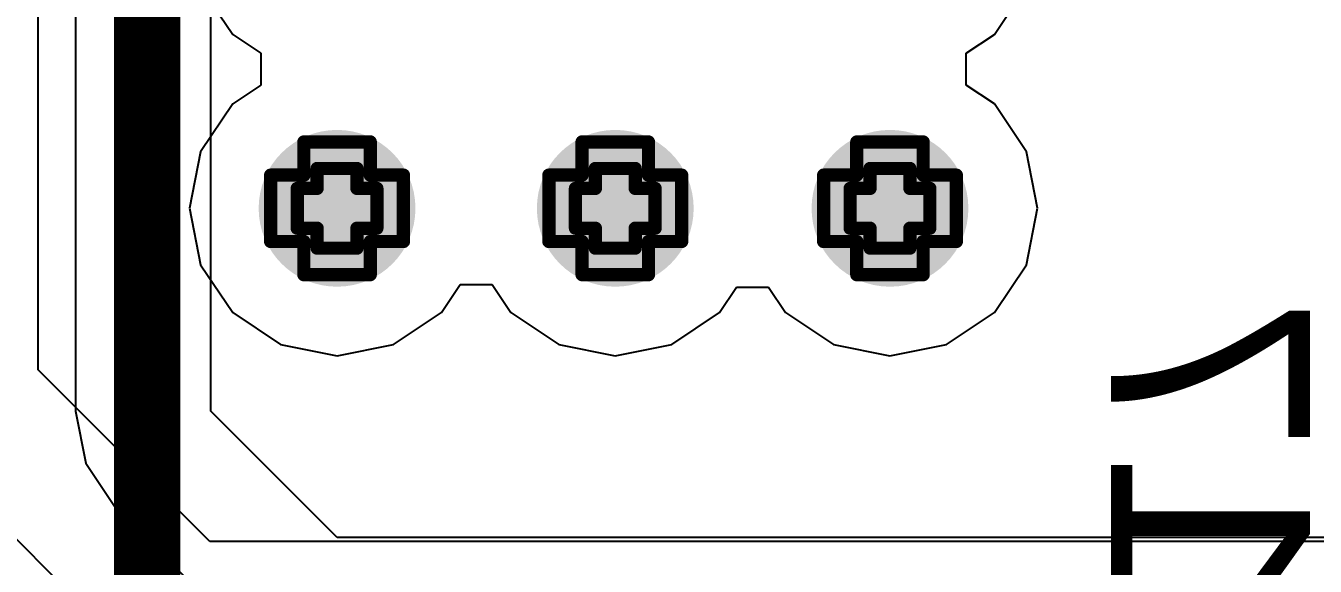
# Model space of a CAD drawing. Header units: inches. Extents: x 0 to 198, y 0 to 199.
# Drawn here: x 0.4381 to 0.6323, y 1.1763 to 1.2577 of the extents above; entities that cross this region are included whole.
import ezdxf

# ---------------------------------------------------------------- set-up
doc = ezdxf.new("R2010")
doc.units = ezdxf.units.IN
doc.header["$MEASUREMENT"] = 0
for name, color, linetype in [('Bottom Layer', 5, 'Continuous'), ('Bottom Overlay', 54, 'Continuous'), ('Drill Drawing', 1, 'Continuous'), ('Layer 1', 16, 'Continuous'), ('Layer 2', 76, 'Continuous'), ('Top Layer', 1, 'Continuous'), ('Top Overlay', 2, 'Continuous'), ('Via Holes', 16, 'Continuous')]:
    doc.layers.add(name, color=color, linetype=linetype)
doc.styles.add('Arial', font='', dxfattribs={"height": 0.2})
doc.styles.get('Arial').set_extended_font_data('Arial')

# ---------------------------------------------------------------- blocks, each defined once
blk = doc.blocks.new('BH_18650_B1BA002_19')
at = {"layer": 'Top Overlay'}
blk.add_lwpolyline([(-0.56498, -1.5175, 0.01, 0.01, 0), (-0.56498, 1.5175, 0.01, 0.01, 0)], format="xyseb", dxfattribs=at)

msp = doc.modelspace()

# ---------------------------------------------------------------- hatches: boundary and pattern name
at = {"layer": 'Bottom Layer'}
h = msp.add_hatch(color=5, dxfattribs=at)
edge = h.paths.add_edge_path()
edge.add_arc((0.485, 1.23018), 0.01181, 0, 360)
h = msp.add_hatch(color=5, dxfattribs=at)
edge = h.paths.add_edge_path()
edge.add_arc((0.52691, 1.23018), 0.01181, 0, 360)
h = msp.add_hatch(color=5, dxfattribs=at)
edge = h.paths.add_edge_path()
edge.add_arc((0.56829, 1.23018), 0.01181, 0, 360)
at = {"layer": 'Layer 1'}
h = msp.add_hatch(color=16, dxfattribs=at)
edge = h.paths.add_edge_path()
edge.add_arc((0.485, 1.23018), 0.01181, 0, 360)
h = msp.add_hatch(color=16, dxfattribs=at)
edge = h.paths.add_edge_path()
edge.add_arc((0.52691, 1.23018), 0.01181, 0, 360)
h = msp.add_hatch(color=16, dxfattribs=at)
edge = h.paths.add_edge_path()
edge.add_arc((0.56829, 1.23018), 0.01181, 0, 360)
at = {"layer": 'Layer 2'}
h = msp.add_hatch(color=76, dxfattribs=at)
edge = h.paths.add_edge_path()
edge.add_arc((0.485, 1.23018), 0.01181, 0, 360)
h = msp.add_hatch(color=76, dxfattribs=at)
edge = h.paths.add_edge_path()
edge.add_arc((0.52691, 1.23018), 0.01181, 0, 360)
h = msp.add_hatch(color=76, dxfattribs=at)
edge = h.paths.add_edge_path()
edge.add_arc((0.56829, 1.23018), 0.01181, 0, 360)
at = {"layer": 'Top Layer'}
h = msp.add_hatch(color=1, dxfattribs=at)
edge = h.paths.add_edge_path()
edge.add_arc((0.485, 1.23018), 0.01181, 0, 360)
h = msp.add_hatch(color=1, dxfattribs=at)
edge = h.paths.add_edge_path()
edge.add_arc((0.52691, 1.23018), 0.01181, 0, 360)
h = msp.add_hatch(color=1, dxfattribs=at)
edge = h.paths.add_edge_path()
edge.add_arc((0.56829, 1.23018), 0.01181, 0, 360)
at = {"layer": 'Via Holes'}
h = msp.add_hatch(color=7, dxfattribs=at)
edge = h.paths.add_edge_path()
edge.add_arc((0.485, 1.23018), 0.00591, 0, 360)
h = msp.add_hatch(color=7, dxfattribs=at)
edge = h.paths.add_edge_path()
edge.add_arc((0.52691, 1.23018), 0.00591, 0, 360)
h = msp.add_hatch(color=7, dxfattribs=at)
edge = h.paths.add_edge_path()
edge.add_arc((0.56829, 1.23018), 0.00591, 0, 360)

# ---------------------------------------------------------------- linework, layer by layer
at = {"layer": 'Bottom Layer'}
for p, q in [((0.466, 1.1996), (0.466, 1.36042)), ((0.44561, 1.34182), (0.44561, 1.1996)), ((0.44561, 1.1996), (0.44561, 1.1996)), ((0.44561, 1.1996), (0.44716, 1.1918)), ((0.485, 1.1806), (0.466, 1.1996)), ((0.44716, 1.1918), (0.45158, 1.18518)), ((0.45158, 1.18518), (0.47058, 1.16618)), ((0.76691, 1.1806), (0.485, 1.1806))]:
    msp.add_line(p, q, dxfattribs=at)
at = {"layer": 'Drill Drawing'}
for points in [[(0.48, 1.23518, 0.002, 0.002, 0), (0.48, 1.24018, 0.002, 0.002, 0)], [(0.48, 1.24018, 0.002, 0.002, 0), (0.49, 1.24018, 0.002, 0.002, 0)], [(0.49, 1.23518, 0.002, 0.002, 0), (0.49, 1.24018, 0.002, 0.002, 0)], [(0.52191, 1.23518, 0.002, 0.002, 0), (0.52191, 1.24018, 0.002, 0.002, 0)], [(0.52191, 1.24018, 0.002, 0.002, 0), (0.53191, 1.24018, 0.002, 0.002, 0)], [(0.53191, 1.23518, 0.002, 0.002, 0), (0.53191, 1.24018, 0.002, 0.002, 0)], [(0.56329, 1.23518, 0.002, 0.002, 0), (0.56329, 1.24018, 0.002, 0.002, 0)], [(0.56329, 1.24018, 0.002, 0.002, 0), (0.57329, 1.24018, 0.002, 0.002, 0)], [(0.57329, 1.23518, 0.002, 0.002, 0), (0.57329, 1.24018, 0.002, 0.002, 0)], [(0.475, 1.22518, 0.002, 0.002, 0), (0.475, 1.23518, 0.002, 0.002, 0)], [(0.475, 1.23518, 0.002, 0.002, 0), (0.48, 1.23518, 0.002, 0.002, 0)], [(0.482, 1.23318, 0.002, 0.002, 0), (0.482, 1.23618, 0.002, 0.002, 0)], [(0.482, 1.23618, 0.002, 0.002, 0), (0.488, 1.23618, 0.002, 0.002, 0)], [(0.488, 1.23318, 0.002, 0.002, 0), (0.488, 1.23618, 0.002, 0.002, 0)], [(0.49, 1.23518, 0.002, 0.002, 0), (0.495, 1.23518, 0.002, 0.002, 0)], [(0.495, 1.22518, 0.002, 0.002, 0), (0.495, 1.23518, 0.002, 0.002, 0)], [(0.51691, 1.22518, 0.002, 0.002, 0), (0.51691, 1.23518, 0.002, 0.002, 0)], [(0.51691, 1.23518, 0.002, 0.002, 0), (0.52191, 1.23518, 0.002, 0.002, 0)], [(0.52391, 1.23318, 0.002, 0.002, 0), (0.52391, 1.23618, 0.002, 0.002, 0)], [(0.52391, 1.23618, 0.002, 0.002, 0), (0.52991, 1.23618, 0.002, 0.002, 0)], [(0.52991, 1.23318, 0.002, 0.002, 0), (0.52991, 1.23618, 0.002, 0.002, 0)], [(0.53191, 1.23518, 0.002, 0.002, 0), (0.53691, 1.23518, 0.002, 0.002, 0)], [(0.53691, 1.22518, 0.002, 0.002, 0), (0.53691, 1.23518, 0.002, 0.002, 0)], [(0.55829, 1.22518, 0.002, 0.002, 0), (0.55829, 1.23518, 0.002, 0.002, 0)], [(0.55829, 1.23518, 0.002, 0.002, 0), (0.56329, 1.23518, 0.002, 0.002, 0)], [(0.56529, 1.23318, 0.002, 0.002, 0), (0.56529, 1.23618, 0.002, 0.002, 0)], [(0.56529, 1.23618, 0.002, 0.002, 0), (0.57129, 1.23618, 0.002, 0.002, 0)], [(0.57129, 1.23318, 0.002, 0.002, 0), (0.57129, 1.23618, 0.002, 0.002, 0)], [(0.57329, 1.23518, 0.002, 0.002, 0), (0.57829, 1.23518, 0.002, 0.002, 0)], [(0.57829, 1.22518, 0.002, 0.002, 0), (0.57829, 1.23518, 0.002, 0.002, 0)], [(0.479, 1.22718, 0.002, 0.002, 0), (0.479, 1.23318, 0.002, 0.002, 0)], [(0.479, 1.23318, 0.002, 0.002, 0), (0.482, 1.23318, 0.002, 0.002, 0)], [(0.488, 1.23318, 0.002, 0.002, 0), (0.491, 1.23318, 0.002, 0.002, 0)], [(0.491, 1.22718, 0.002, 0.002, 0), (0.491, 1.23318, 0.002, 0.002, 0)], [(0.52091, 1.22718, 0.002, 0.002, 0), (0.52091, 1.23318, 0.002, 0.002, 0)], [(0.52091, 1.23318, 0.002, 0.002, 0), (0.52391, 1.23318, 0.002, 0.002, 0)], [(0.52991, 1.23318, 0.002, 0.002, 0), (0.53291, 1.23318, 0.002, 0.002, 0)], [(0.53291, 1.22718, 0.002, 0.002, 0), (0.53291, 1.23318, 0.002, 0.002, 0)], [(0.56229, 1.22718, 0.002, 0.002, 0), (0.56229, 1.23318, 0.002, 0.002, 0)], [(0.56229, 1.23318, 0.002, 0.002, 0), (0.56529, 1.23318, 0.002, 0.002, 0)], [(0.57129, 1.23318, 0.002, 0.002, 0), (0.57429, 1.23318, 0.002, 0.002, 0)], [(0.57429, 1.22718, 0.002, 0.002, 0), (0.57429, 1.23318, 0.002, 0.002, 0)], [(0.479, 1.22718, 0.002, 0.002, 0), (0.482, 1.22718, 0.002, 0.002, 0)], [(0.482, 1.22418, 0.002, 0.002, 0), (0.482, 1.22718, 0.002, 0.002, 0)], [(0.488, 1.22718, 0.002, 0.002, 0), (0.491, 1.22718, 0.002, 0.002, 0)], [(0.488, 1.22418, 0.002, 0.002, 0), (0.488, 1.22718, 0.002, 0.002, 0)], [(0.52091, 1.22718, 0.002, 0.002, 0), (0.52391, 1.22718, 0.002, 0.002, 0)], [(0.52391, 1.22418, 0.002, 0.002, 0), (0.52391, 1.22718, 0.002, 0.002, 0)], [(0.52991, 1.22718, 0.002, 0.002, 0), (0.53291, 1.22718, 0.002, 0.002, 0)], [(0.52991, 1.22418, 0.002, 0.002, 0), (0.52991, 1.22718, 0.002, 0.002, 0)], [(0.56229, 1.22718, 0.002, 0.002, 0), (0.56529, 1.22718, 0.002, 0.002, 0)], [(0.56529, 1.22418, 0.002, 0.002, 0), (0.56529, 1.22718, 0.002, 0.002, 0)], [(0.57129, 1.22718, 0.002, 0.002, 0), (0.57429, 1.22718, 0.002, 0.002, 0)], [(0.57129, 1.22418, 0.002, 0.002, 0), (0.57129, 1.22718, 0.002, 0.002, 0)], [(0.475, 1.22518, 0.002, 0.002, 0), (0.48, 1.22518, 0.002, 0.002, 0)], [(0.48, 1.22018, 0.002, 0.002, 0), (0.48, 1.22518, 0.002, 0.002, 0)], [(0.49, 1.22518, 0.002, 0.002, 0), (0.495, 1.22518, 0.002, 0.002, 0)], [(0.49, 1.22018, 0.002, 0.002, 0), (0.49, 1.22518, 0.002, 0.002, 0)], [(0.51691, 1.22518, 0.002, 0.002, 0), (0.52191, 1.22518, 0.002, 0.002, 0)], [(0.52191, 1.22018, 0.002, 0.002, 0), (0.52191, 1.22518, 0.002, 0.002, 0)], [(0.53191, 1.22518, 0.002, 0.002, 0), (0.53691, 1.22518, 0.002, 0.002, 0)], [(0.53191, 1.22018, 0.002, 0.002, 0), (0.53191, 1.22518, 0.002, 0.002, 0)], [(0.55829, 1.22518, 0.002, 0.002, 0), (0.56329, 1.22518, 0.002, 0.002, 0)], [(0.56329, 1.22018, 0.002, 0.002, 0), (0.56329, 1.22518, 0.002, 0.002, 0)], [(0.57329, 1.22518, 0.002, 0.002, 0), (0.57829, 1.22518, 0.002, 0.002, 0)], [(0.57329, 1.22018, 0.002, 0.002, 0), (0.57329, 1.22518, 0.002, 0.002, 0)], [(0.482, 1.22418, 0.002, 0.002, 0), (0.488, 1.22418, 0.002, 0.002, 0)], [(0.52391, 1.22418, 0.002, 0.002, 0), (0.52991, 1.22418, 0.002, 0.002, 0)], [(0.56529, 1.22418, 0.002, 0.002, 0), (0.57129, 1.22418, 0.002, 0.002, 0)], [(0.48, 1.22018, 0.002, 0.002, 0), (0.49, 1.22018, 0.002, 0.002, 0)], [(0.52191, 1.22018, 0.002, 0.002, 0), (0.53191, 1.22018, 0.002, 0.002, 0)], [(0.56329, 1.22018, 0.002, 0.002, 0), (0.57329, 1.22018, 0.002, 0.002, 0)]]:
    msp.add_lwpolyline(points, format="xyseb", dxfattribs=at)
for points in [[(0.4795, 1.24018, 0.001, 0.001, 1), (0.4805, 1.24018, 0.001, 0.001, 1)], [(0.4795, 1.24018, 0.001, 0.001, 1), (0.4805, 1.24018, 0.001, 0.001, 1)], [(0.4895, 1.24018, 0.001, 0.001, 1), (0.4905, 1.24018, 0.001, 0.001, 1)], [(0.4895, 1.24018, 0.001, 0.001, 1), (0.4905, 1.24018, 0.001, 0.001, 1)], [(0.52141, 1.24018, 0.001, 0.001, 1), (0.52241, 1.24018, 0.001, 0.001, 1)], [(0.52141, 1.24018, 0.001, 0.001, 1), (0.52241, 1.24018, 0.001, 0.001, 1)], [(0.53141, 1.24018, 0.001, 0.001, 1), (0.53241, 1.24018, 0.001, 0.001, 1)], [(0.53141, 1.24018, 0.001, 0.001, 1), (0.53241, 1.24018, 0.001, 0.001, 1)], [(0.56279, 1.24018, 0.001, 0.001, 1), (0.56379, 1.24018, 0.001, 0.001, 1)], [(0.56279, 1.24018, 0.001, 0.001, 1), (0.56379, 1.24018, 0.001, 0.001, 1)], [(0.57279, 1.24018, 0.001, 0.001, 1), (0.57379, 1.24018, 0.001, 0.001, 1)], [(0.57279, 1.24018, 0.001, 0.001, 1), (0.57379, 1.24018, 0.001, 0.001, 1)], [(0.4745, 1.23518, 0.001, 0.001, 1), (0.4755, 1.23518, 0.001, 0.001, 1)], [(0.4745, 1.23518, 0.001, 0.001, 1), (0.4755, 1.23518, 0.001, 0.001, 1)], [(0.4795, 1.23518, 0.001, 0.001, 1), (0.4805, 1.23518, 0.001, 0.001, 1)], [(0.4795, 1.23518, 0.001, 0.001, 1), (0.4805, 1.23518, 0.001, 0.001, 1)], [(0.4815, 1.23618, 0.001, 0.001, 1), (0.4825, 1.23618, 0.001, 0.001, 1)], [(0.4815, 1.23618, 0.001, 0.001, 1), (0.4825, 1.23618, 0.001, 0.001, 1)], [(0.4875, 1.23618, 0.001, 0.001, 1), (0.4885, 1.23618, 0.001, 0.001, 1)], [(0.4875, 1.23618, 0.001, 0.001, 1), (0.4885, 1.23618, 0.001, 0.001, 1)], [(0.4895, 1.23518, 0.001, 0.001, 1), (0.4905, 1.23518, 0.001, 0.001, 1)], [(0.4895, 1.23518, 0.001, 0.001, 1), (0.4905, 1.23518, 0.001, 0.001, 1)], [(0.4945, 1.23518, 0.001, 0.001, 1), (0.4955, 1.23518, 0.001, 0.001, 1)], [(0.4945, 1.23518, 0.001, 0.001, 1), (0.4955, 1.23518, 0.001, 0.001, 1)], [(0.51641, 1.23518, 0.001, 0.001, 1), (0.51741, 1.23518, 0.001, 0.001, 1)], [(0.51641, 1.23518, 0.001, 0.001, 1), (0.51741, 1.23518, 0.001, 0.001, 1)], [(0.52141, 1.23518, 0.001, 0.001, 1), (0.52241, 1.23518, 0.001, 0.001, 1)], [(0.52141, 1.23518, 0.001, 0.001, 1), (0.52241, 1.23518, 0.001, 0.001, 1)], [(0.52341, 1.23618, 0.001, 0.001, 1), (0.52441, 1.23618, 0.001, 0.001, 1)], [(0.52341, 1.23618, 0.001, 0.001, 1), (0.52441, 1.23618, 0.001, 0.001, 1)], [(0.52941, 1.23618, 0.001, 0.001, 1), (0.53041, 1.23618, 0.001, 0.001, 1)], [(0.52941, 1.23618, 0.001, 0.001, 1), (0.53041, 1.23618, 0.001, 0.001, 1)], [(0.53141, 1.23518, 0.001, 0.001, 1), (0.53241, 1.23518, 0.001, 0.001, 1)], [(0.53141, 1.23518, 0.001, 0.001, 1), (0.53241, 1.23518, 0.001, 0.001, 1)], [(0.53641, 1.23518, 0.001, 0.001, 1), (0.53741, 1.23518, 0.001, 0.001, 1)], [(0.53641, 1.23518, 0.001, 0.001, 1), (0.53741, 1.23518, 0.001, 0.001, 1)], [(0.55779, 1.23518, 0.001, 0.001, 1), (0.55879, 1.23518, 0.001, 0.001, 1)], [(0.55779, 1.23518, 0.001, 0.001, 1), (0.55879, 1.23518, 0.001, 0.001, 1)], [(0.56279, 1.23518, 0.001, 0.001, 1), (0.56379, 1.23518, 0.001, 0.001, 1)], [(0.56279, 1.23518, 0.001, 0.001, 1), (0.56379, 1.23518, 0.001, 0.001, 1)], [(0.56479, 1.23618, 0.001, 0.001, 1), (0.56579, 1.23618, 0.001, 0.001, 1)], [(0.56479, 1.23618, 0.001, 0.001, 1), (0.56579, 1.23618, 0.001, 0.001, 1)], [(0.57079, 1.23618, 0.001, 0.001, 1), (0.57179, 1.23618, 0.001, 0.001, 1)], [(0.57079, 1.23618, 0.001, 0.001, 1), (0.57179, 1.23618, 0.001, 0.001, 1)], [(0.57279, 1.23518, 0.001, 0.001, 1), (0.57379, 1.23518, 0.001, 0.001, 1)], [(0.57279, 1.23518, 0.001, 0.001, 1), (0.57379, 1.23518, 0.001, 0.001, 1)], [(0.57779, 1.23518, 0.001, 0.001, 1), (0.57879, 1.23518, 0.001, 0.001, 1)], [(0.57779, 1.23518, 0.001, 0.001, 1), (0.57879, 1.23518, 0.001, 0.001, 1)], [(0.4785, 1.23318, 0.001, 0.001, 1), (0.4795, 1.23318, 0.001, 0.001, 1)], [(0.4785, 1.23318, 0.001, 0.001, 1), (0.4795, 1.23318, 0.001, 0.001, 1)], [(0.4815, 1.23318, 0.001, 0.001, 1), (0.4825, 1.23318, 0.001, 0.001, 1)], [(0.4815, 1.23318, 0.001, 0.001, 1), (0.4825, 1.23318, 0.001, 0.001, 1)], [(0.4875, 1.23318, 0.001, 0.001, 1), (0.4885, 1.23318, 0.001, 0.001, 1)], [(0.4875, 1.23318, 0.001, 0.001, 1), (0.4885, 1.23318, 0.001, 0.001, 1)], [(0.4905, 1.23318, 0.001, 0.001, 1), (0.4915, 1.23318, 0.001, 0.001, 1)], [(0.4905, 1.23318, 0.001, 0.001, 1), (0.4915, 1.23318, 0.001, 0.001, 1)], [(0.52041, 1.23318, 0.001, 0.001, 1), (0.52141, 1.23318, 0.001, 0.001, 1)], [(0.52041, 1.23318, 0.001, 0.001, 1), (0.52141, 1.23318, 0.001, 0.001, 1)], [(0.52341, 1.23318, 0.001, 0.001, 1), (0.52441, 1.23318, 0.001, 0.001, 1)], [(0.52341, 1.23318, 0.001, 0.001, 1), (0.52441, 1.23318, 0.001, 0.001, 1)], [(0.52941, 1.23318, 0.001, 0.001, 1), (0.53041, 1.23318, 0.001, 0.001, 1)], [(0.52941, 1.23318, 0.001, 0.001, 1), (0.53041, 1.23318, 0.001, 0.001, 1)], [(0.53241, 1.23318, 0.001, 0.001, 1), (0.53341, 1.23318, 0.001, 0.001, 1)], [(0.53241, 1.23318, 0.001, 0.001, 1), (0.53341, 1.23318, 0.001, 0.001, 1)], [(0.56179, 1.23318, 0.001, 0.001, 1), (0.56279, 1.23318, 0.001, 0.001, 1)], [(0.56179, 1.23318, 0.001, 0.001, 1), (0.56279, 1.23318, 0.001, 0.001, 1)], [(0.56479, 1.23318, 0.001, 0.001, 1), (0.56579, 1.23318, 0.001, 0.001, 1)], [(0.56479, 1.23318, 0.001, 0.001, 1), (0.56579, 1.23318, 0.001, 0.001, 1)], [(0.57079, 1.23318, 0.001, 0.001, 1), (0.57179, 1.23318, 0.001, 0.001, 1)], [(0.57079, 1.23318, 0.001, 0.001, 1), (0.57179, 1.23318, 0.001, 0.001, 1)], [(0.57379, 1.23318, 0.001, 0.001, 1), (0.57479, 1.23318, 0.001, 0.001, 1)], [(0.57379, 1.23318, 0.001, 0.001, 1), (0.57479, 1.23318, 0.001, 0.001, 1)], [(0.4785, 1.22718, 0.001, 0.001, 1), (0.4795, 1.22718, 0.001, 0.001, 1)], [(0.4785, 1.22718, 0.001, 0.001, 1), (0.4795, 1.22718, 0.001, 0.001, 1)], [(0.4815, 1.22718, 0.001, 0.001, 1), (0.4825, 1.22718, 0.001, 0.001, 1)], [(0.4815, 1.22718, 0.001, 0.001, 1), (0.4825, 1.22718, 0.001, 0.001, 1)], [(0.4875, 1.22718, 0.001, 0.001, 1), (0.4885, 1.22718, 0.001, 0.001, 1)], [(0.4875, 1.22718, 0.001, 0.001, 1), (0.4885, 1.22718, 0.001, 0.001, 1)], [(0.4905, 1.22718, 0.001, 0.001, 1), (0.4915, 1.22718, 0.001, 0.001, 1)], [(0.4905, 1.22718, 0.001, 0.001, 1), (0.4915, 1.22718, 0.001, 0.001, 1)], [(0.52041, 1.22718, 0.001, 0.001, 1), (0.52141, 1.22718, 0.001, 0.001, 1)], [(0.52041, 1.22718, 0.001, 0.001, 1), (0.52141, 1.22718, 0.001, 0.001, 1)], [(0.52341, 1.22718, 0.001, 0.001, 1), (0.52441, 1.22718, 0.001, 0.001, 1)], [(0.52341, 1.22718, 0.001, 0.001, 1), (0.52441, 1.22718, 0.001, 0.001, 1)], [(0.52941, 1.22718, 0.001, 0.001, 1), (0.53041, 1.22718, 0.001, 0.001, 1)], [(0.52941, 1.22718, 0.001, 0.001, 1), (0.53041, 1.22718, 0.001, 0.001, 1)], [(0.53241, 1.22718, 0.001, 0.001, 1), (0.53341, 1.22718, 0.001, 0.001, 1)], [(0.53241, 1.22718, 0.001, 0.001, 1), (0.53341, 1.22718, 0.001, 0.001, 1)], [(0.56179, 1.22718, 0.001, 0.001, 1), (0.56279, 1.22718, 0.001, 0.001, 1)], [(0.56179, 1.22718, 0.001, 0.001, 1), (0.56279, 1.22718, 0.001, 0.001, 1)], [(0.56479, 1.22718, 0.001, 0.001, 1), (0.56579, 1.22718, 0.001, 0.001, 1)], [(0.56479, 1.22718, 0.001, 0.001, 1), (0.56579, 1.22718, 0.001, 0.001, 1)], [(0.57079, 1.22718, 0.001, 0.001, 1), (0.57179, 1.22718, 0.001, 0.001, 1)], [(0.57079, 1.22718, 0.001, 0.001, 1), (0.57179, 1.22718, 0.001, 0.001, 1)], [(0.57379, 1.22718, 0.001, 0.001, 1), (0.57479, 1.22718, 0.001, 0.001, 1)], [(0.57379, 1.22718, 0.001, 0.001, 1), (0.57479, 1.22718, 0.001, 0.001, 1)], [(0.4745, 1.22518, 0.001, 0.001, 1), (0.4755, 1.22518, 0.001, 0.001, 1)], [(0.4745, 1.22518, 0.001, 0.001, 1), (0.4755, 1.22518, 0.001, 0.001, 1)], [(0.4795, 1.22518, 0.001, 0.001, 1), (0.4805, 1.22518, 0.001, 0.001, 1)], [(0.4795, 1.22518, 0.001, 0.001, 1), (0.4805, 1.22518, 0.001, 0.001, 1)], [(0.4895, 1.22518, 0.001, 0.001, 1), (0.4905, 1.22518, 0.001, 0.001, 1)], [(0.4895, 1.22518, 0.001, 0.001, 1), (0.4905, 1.22518, 0.001, 0.001, 1)], [(0.4945, 1.22518, 0.001, 0.001, 1), (0.4955, 1.22518, 0.001, 0.001, 1)], [(0.4945, 1.22518, 0.001, 0.001, 1), (0.4955, 1.22518, 0.001, 0.001, 1)], [(0.51641, 1.22518, 0.001, 0.001, 1), (0.51741, 1.22518, 0.001, 0.001, 1)], [(0.51641, 1.22518, 0.001, 0.001, 1), (0.51741, 1.22518, 0.001, 0.001, 1)], [(0.52141, 1.22518, 0.001, 0.001, 1), (0.52241, 1.22518, 0.001, 0.001, 1)], [(0.52141, 1.22518, 0.001, 0.001, 1), (0.52241, 1.22518, 0.001, 0.001, 1)], [(0.53141, 1.22518, 0.001, 0.001, 1), (0.53241, 1.22518, 0.001, 0.001, 1)], [(0.53141, 1.22518, 0.001, 0.001, 1), (0.53241, 1.22518, 0.001, 0.001, 1)], [(0.53641, 1.22518, 0.001, 0.001, 1), (0.53741, 1.22518, 0.001, 0.001, 1)], [(0.53641, 1.22518, 0.001, 0.001, 1), (0.53741, 1.22518, 0.001, 0.001, 1)], [(0.55779, 1.22518, 0.001, 0.001, 1), (0.55879, 1.22518, 0.001, 0.001, 1)], [(0.55779, 1.22518, 0.001, 0.001, 1), (0.55879, 1.22518, 0.001, 0.001, 1)], [(0.56279, 1.22518, 0.001, 0.001, 1), (0.56379, 1.22518, 0.001, 0.001, 1)], [(0.56279, 1.22518, 0.001, 0.001, 1), (0.56379, 1.22518, 0.001, 0.001, 1)], [(0.57279, 1.22518, 0.001, 0.001, 1), (0.57379, 1.22518, 0.001, 0.001, 1)], [(0.57279, 1.22518, 0.001, 0.001, 1), (0.57379, 1.22518, 0.001, 0.001, 1)], [(0.57779, 1.22518, 0.001, 0.001, 1), (0.57879, 1.22518, 0.001, 0.001, 1)], [(0.57779, 1.22518, 0.001, 0.001, 1), (0.57879, 1.22518, 0.001, 0.001, 1)], [(0.4815, 1.22418, 0.001, 0.001, 1), (0.4825, 1.22418, 0.001, 0.001, 1)], [(0.4815, 1.22418, 0.001, 0.001, 1), (0.4825, 1.22418, 0.001, 0.001, 1)], [(0.4875, 1.22418, 0.001, 0.001, 1), (0.4885, 1.22418, 0.001, 0.001, 1)], [(0.4875, 1.22418, 0.001, 0.001, 1), (0.4885, 1.22418, 0.001, 0.001, 1)], [(0.52341, 1.22418, 0.001, 0.001, 1), (0.52441, 1.22418, 0.001, 0.001, 1)], [(0.52341, 1.22418, 0.001, 0.001, 1), (0.52441, 1.22418, 0.001, 0.001, 1)], [(0.52941, 1.22418, 0.001, 0.001, 1), (0.53041, 1.22418, 0.001, 0.001, 1)], [(0.52941, 1.22418, 0.001, 0.001, 1), (0.53041, 1.22418, 0.001, 0.001, 1)], [(0.56479, 1.22418, 0.001, 0.001, 1), (0.56579, 1.22418, 0.001, 0.001, 1)], [(0.56479, 1.22418, 0.001, 0.001, 1), (0.56579, 1.22418, 0.001, 0.001, 1)], [(0.57079, 1.22418, 0.001, 0.001, 1), (0.57179, 1.22418, 0.001, 0.001, 1)], [(0.57079, 1.22418, 0.001, 0.001, 1), (0.57179, 1.22418, 0.001, 0.001, 1)], [(0.4795, 1.22018, 0.001, 0.001, 1), (0.4805, 1.22018, 0.001, 0.001, 1)], [(0.4795, 1.22018, 0.001, 0.001, 1), (0.4805, 1.22018, 0.001, 0.001, 1)], [(0.4895, 1.22018, 0.001, 0.001, 1), (0.4905, 1.22018, 0.001, 0.001, 1)], [(0.4895, 1.22018, 0.001, 0.001, 1), (0.4905, 1.22018, 0.001, 0.001, 1)], [(0.52141, 1.22018, 0.001, 0.001, 1), (0.52241, 1.22018, 0.001, 0.001, 1)], [(0.52141, 1.22018, 0.001, 0.001, 1), (0.52241, 1.22018, 0.001, 0.001, 1)], [(0.53141, 1.22018, 0.001, 0.001, 1), (0.53241, 1.22018, 0.001, 0.001, 1)], [(0.53141, 1.22018, 0.001, 0.001, 1), (0.53241, 1.22018, 0.001, 0.001, 1)], [(0.56279, 1.22018, 0.001, 0.001, 1), (0.56379, 1.22018, 0.001, 0.001, 1)], [(0.56279, 1.22018, 0.001, 0.001, 1), (0.56379, 1.22018, 0.001, 0.001, 1)], [(0.57279, 1.22018, 0.001, 0.001, 1), (0.57379, 1.22018, 0.001, 0.001, 1)], [(0.57279, 1.22018, 0.001, 0.001, 1), (0.57379, 1.22018, 0.001, 0.001, 1)]]:
    msp.add_lwpolyline(points, format="xyseb", close=True, dxfattribs=at)
at = {"layer": 'Layer 1'}
for p, q in [((0.46445, 1.26358), (0.46928, 1.25636)), ((0.58401, 1.25636), (0.58884, 1.26358)), ((0.46928, 1.25636), (0.4735, 1.25354)), ((0.57979, 1.25354), (0.58401, 1.25636)), ((0.4735, 1.25354), (0.4735, 1.24873)), ((0.57979, 1.24873), (0.57979, 1.25354)), ((0.4735, 1.24873), (0.46928, 1.24591)), ((0.58401, 1.24591), (0.57979, 1.24873)), ((0.46928, 1.24591), (0.46445, 1.23869)), ((0.58884, 1.23869), (0.58401, 1.24591)), ((0.46445, 1.23869), (0.46276, 1.23018)), ((0.59053, 1.23018), (0.58884, 1.23869)), ((0.46276, 1.23018), (0.46445, 1.22167)), ((0.58884, 1.22167), (0.59053, 1.23018)), ((0.46445, 1.22167), (0.46928, 1.21446)), ((0.58401, 1.21446), (0.58884, 1.22167)), ((0.50072, 1.21446), (0.50355, 1.21868)), ((0.50355, 1.21868), (0.50836, 1.21868)), ((0.50836, 1.21868), (0.51118, 1.21446)), ((0.54263, 1.21446), (0.54519, 1.21829)), ((0.54519, 1.21829), (0.55, 1.21829)), ((0.55, 1.21829), (0.55256, 1.21446)), ((0.46928, 1.21446), (0.47649, 1.20964)), ((0.49351, 1.20964), (0.50072, 1.21446)), ((0.51118, 1.21446), (0.5184, 1.20964)), ((0.53542, 1.20964), (0.54263, 1.21446)), ((0.55256, 1.21446), (0.55978, 1.20964)), ((0.5768, 1.20964), (0.58401, 1.21446)), ((0.47649, 1.20964), (0.485, 1.20794)), ((0.485, 1.20794), (0.49351, 1.20964)), ((0.5184, 1.20964), (0.52691, 1.20794)), ((0.52691, 1.20794), (0.53542, 1.20964)), ((0.55978, 1.20964), (0.56829, 1.20794)), ((0.56829, 1.20794), (0.5768, 1.20964))]:
    msp.add_line(p, q, dxfattribs=at)
at = {"layer": 'Layer 2'}
for p, q in [((0.44, 1.25236), (0.44, 1.35345)), ((0.44, 1.20584), (0.44, 1.25236)), ((0.46584, 1.18), (0.44, 1.20584)), ((0.42558, 1.19142), (0.45142, 1.16558)), ((5.58, 1.18), (0.46584, 1.18))]:
    msp.add_line(p, q, dxfattribs=at)
at = {"layer": 'Top Layer'}
for p, q in [((0.46445, 1.26358), (0.46928, 1.25636)), ((0.58401, 1.25636), (0.58884, 1.26358)), ((0.46928, 1.25636), (0.4735, 1.25354)), ((0.57979, 1.25354), (0.58401, 1.25636)), ((0.4735, 1.25354), (0.4735, 1.24873)), ((0.57979, 1.24873), (0.57979, 1.25354)), ((0.4735, 1.24873), (0.46928, 1.24591)), ((0.58401, 1.24591), (0.57979, 1.24873)), ((0.46928, 1.24591), (0.46445, 1.23869)), ((0.58884, 1.23869), (0.58401, 1.24591)), ((0.46445, 1.23869), (0.46276, 1.23018)), ((0.59053, 1.23018), (0.58884, 1.23869)), ((0.46276, 1.23018), (0.46445, 1.22167)), ((0.58884, 1.22167), (0.59053, 1.23018)), ((0.46445, 1.22167), (0.46928, 1.21446)), ((0.58401, 1.21446), (0.58884, 1.22167)), ((0.50072, 1.21446), (0.50355, 1.21868)), ((0.50355, 1.21868), (0.50836, 1.21868)), ((0.50836, 1.21868), (0.51118, 1.21446)), ((0.54263, 1.21446), (0.54519, 1.21829)), ((0.54519, 1.21829), (0.55, 1.21829)), ((0.55, 1.21829), (0.55256, 1.21446)), ((0.46928, 1.21446), (0.47649, 1.20964)), ((0.49351, 1.20964), (0.50072, 1.21446)), ((0.51118, 1.21446), (0.5184, 1.20964)), ((0.53542, 1.20964), (0.54263, 1.21446)), ((0.55256, 1.21446), (0.55978, 1.20964)), ((0.5768, 1.20964), (0.58401, 1.21446)), ((0.47649, 1.20964), (0.485, 1.20794)), ((0.485, 1.20794), (0.49351, 1.20964)), ((0.5184, 1.20964), (0.52691, 1.20794)), ((0.52691, 1.20794), (0.53542, 1.20964)), ((0.55978, 1.20964), (0.56829, 1.20794)), ((0.56829, 1.20794), (0.5768, 1.20964))]:
    msp.add_line(p, q, dxfattribs=at)

# ---------------------------------------------------------------- block references
msp.add_blockref('BH_18650_B1BA002_19', (1.02138, 2.36441))

# ---------------------------------------------------------------- texts
at = {"layer": 'Bottom Overlay', "style": 'Arial', "text_generation_flag": 2}
msp.add_text('R17', height=0.03, rotation=270, dxfattribs=at).set_placement((0.60156, 1.14001))

doc.saveas('drawing.dxf')
